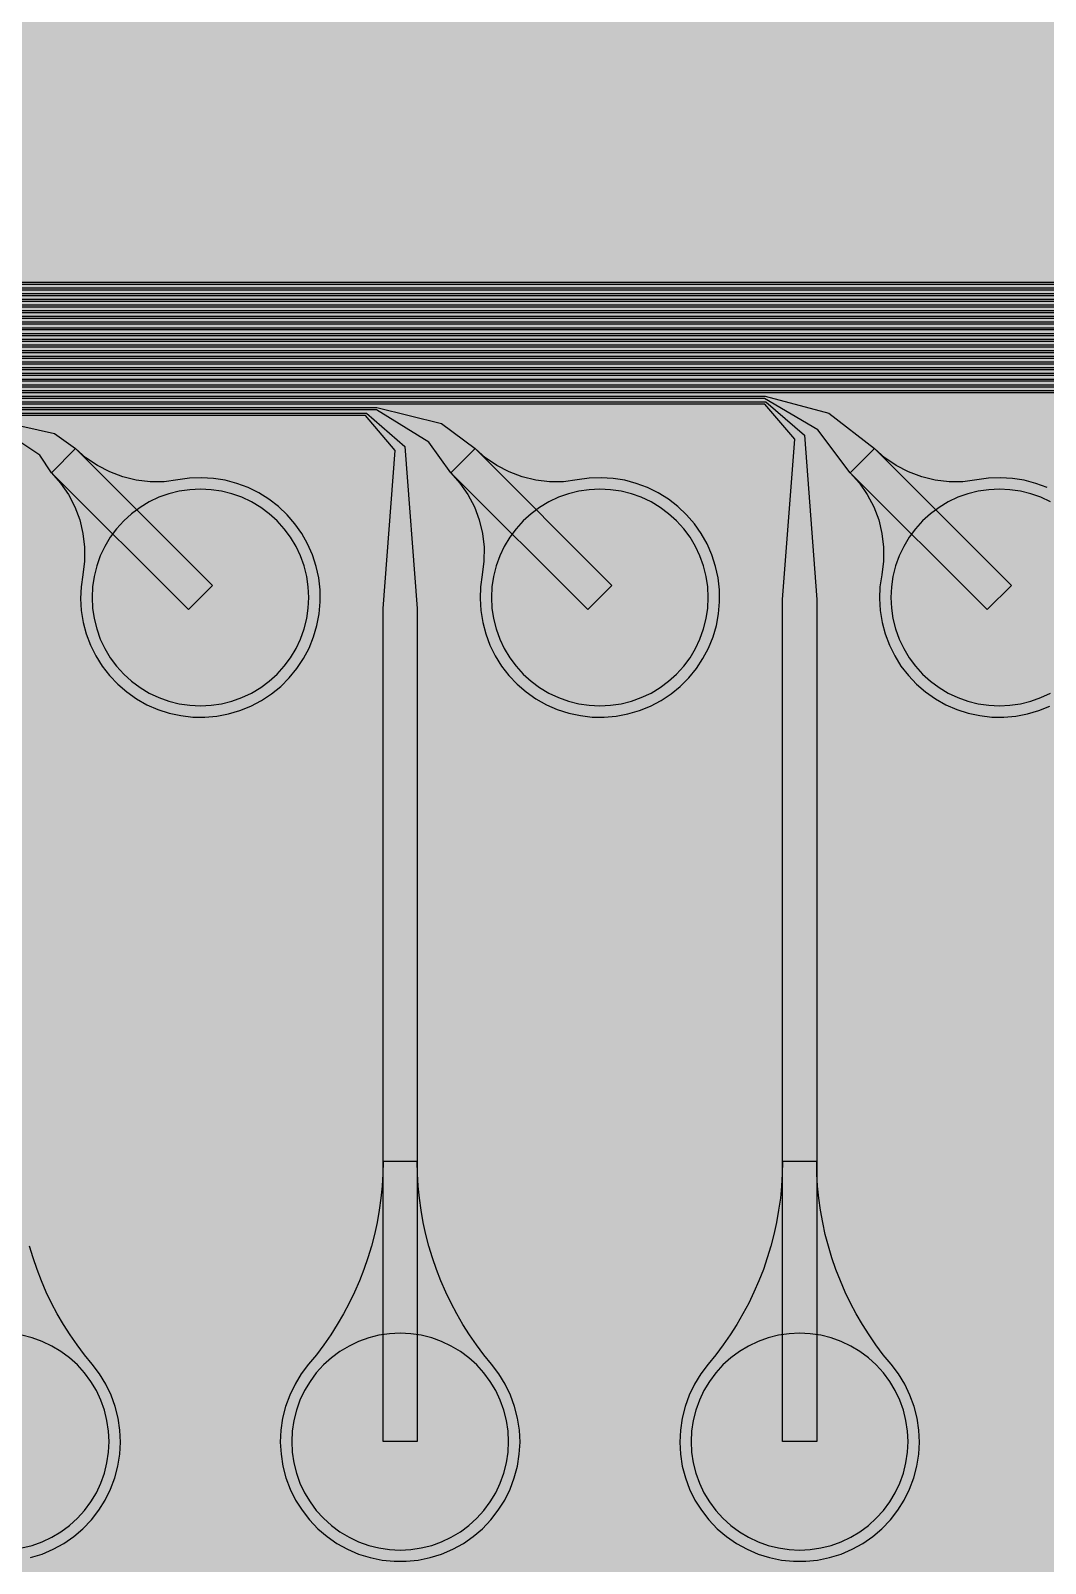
# Model space of a CAD drawing. Header units: metres. Extents: x -7240 to 10960, y -29667 to 1823.
# Drawn here: x -4176 to -3287, y -17889 to -16546 of the extents above; entities that cross this region are included whole.
import ezdxf

# ---------------------------------------------------------------- set-up
doc = ezdxf.new("R2010")
doc.units = ezdxf.units.M
for name, color, linetype in [('Metal1', 4, 'CONTINUOUS'), ('Polyimide', 7, 'CONTINUOUS'), ('Polyimide_Negative', 5, 'CONTINUOUS')]:
    doc.layers.add(name, color=color, linetype=linetype)

msp = doc.modelspace()

# ---------------------------------------------------------------- hatches: boundary and pattern name
at = {"layer": 'Polyimide'}
msp.add_hatch(color=7, dxfattribs=at).paths.add_polyline_path([(4088.5, -11806.9), (4098.7, -11851.2), (4115.6, -11893.5), (4138.6, -11932.7), (4167.4, -11968), (4201.1, -11998.5), (4239, -12023.6), (4280.3, -12042.7), (4349.2, -12073.7), (4413.2, -12113.8), (4471.3, -12162), (4522.3, -12217.7), (4565.4, -12279.7), (4599.7, -12346.9), (4624.7, -12418.2), (4639.9, -12492.2), (4645, -12567.5), (4639.9, -12642.8), (4624.7, -12716.8), (4599.7, -12788.1), (4565.4, -12855.3), (4522.3, -12917.3), (4471.3, -12973), (4413.2, -13021.2), (4349.2, -13061.3), (4280.3, -13092.3), (4239, -13111.4), (4201.1, -13136.5), (4167.4, -13167), (4138.6, -13202.3), (4115.6, -13241.5), (4098.7, -13283.8), (4088.5, -13328.1), (4085, -13373.5), (4085, -13567.5), (4099.4, -13861.6), (4142.6, -14152.8), (4214.2, -14438.4), (4313.4, -14715.5), (4439.2, -14981.7), (4590.6, -15234.2), (4766, -15470.7), (4963.7, -15688.8), (5181.8, -15886.5), (5418.3, -16061.9), (5670.8, -16213.3), (5936.9, -16339.1), (6214.1, -16438.3), (6499.7, -16509.9), (6790.9, -16553.1), (7085, -16567.5), (9960.4, -16567.5), (10038.8, -16571.4), (10116.4, -16582.9), (10192.6, -16601.9), (10266.5, -16628.4), (10337.5, -16662), (10404.8, -16702.3), (10467.9, -16749.1), (10526.1, -16801.8), (10578.8, -16860), (10625.6, -16923), (10665.9, -16990.4), (10699.5, -17061.4), (10725.9, -17135.3), (10745, -17211.4), (10756.5, -17289.1), (10760.4, -17367.5), (10760.4, -21957.3), (10721.6, -22012.9), (10686, -22070.6), (10653.6, -22130.1), (10624.5, -22191.4), (10598.9, -22254.2), (10576.8, -22318.2), (10558.3, -22383.5), (10543.4, -22449.6), (10532.2, -22516.5), (10524.7, -22583.8), (10521, -22651.5), (10521, -22719.3), (10524.7, -22787), (10532.2, -22854.4), (10543.4, -22921.2), (10558.3, -22987.4), (10576.8, -23052.6), (10598.9, -23116.7), (10624.5, -23179.5), (10653.6, -23240.7), (10686, -23300.3), (10721.6, -23357.9), (10760.4, -23413.5), (10760.4, -28667.5), (10756.5, -28745.9), (10745, -28823.6), (10725.9, -28899.7), (10699.5, -28973.6), (10665.9, -29044.6), (10625.6, -29112), (10578.8, -29175), (10526.1, -29233.2), (10467.9, -29285.9), (10404.8, -29332.7), (10337.5, -29373), (10266.5, -29406.6), (10192.6, -29433.1), (10116.4, -29452.1), (10038.8, -29463.6), (9960.4, -29467.5), (-6239.6, -29467.5), (-6318, -29463.6), (-6395.7, -29452.1), (-6471.9, -29433.1), (-6545.8, -29406.6), (-6616.7, -29373), (-6684.1, -29332.7), (-6747.1, -29285.9), (-6805.3, -29233.2), (-6858, -29175), (-6904.8, -29112), (-6945.2, -29044.6), (-6978.7, -28973.6), (-7005.2, -28899.7), (-7024.3, -28823.6), (-7035.8, -28745.9), (-7039.6, -28667.5), (-7039.6, -23426.3), (-6999.4, -23370.1), (-6962.3, -23311.6), (-6928.7, -23251.2), (-6898.5, -23189), (-6871.8, -23125.1), (-6848.8, -23059.9), (-6829.5, -22993.4), (-6814, -22926), (-6802.4, -22857.8), (-6794.6, -22789.1), (-6790.7, -22720), (-6790.7, -22650.8), (-6794.6, -22581.8), (-6802.4, -22513), (-6814, -22444.8), (-6829.5, -22377.4), (-6848.8, -22311), (-6871.8, -22245.7), (-6898.5, -22181.9), (-6928.7, -22119.7), (-6962.3, -22059.2), (-6999.4, -22000.8), (-7039.6, -21944.5), (-7039.6, -17367.5), (-7035.8, -17289.1), (-7024.3, -17211.4), (-7005.2, -17135.3), (-6978.7, -17061.4), (-6945.2, -16990.4), (-6904.8, -16923), (-6858, -16860), (-6805.3, -16801.8), (-6747.1, -16749.1), (-6684.1, -16702.3), (-6616.7, -16662), (-6545.8, -16628.4), (-6471.9, -16601.9), (-6395.7, -16582.9), (-6318, -16571.4), (-6239.6, -16567.5), (-3334, -16567.5), (-3039.9, -16553.1), (-2748.7, -16509.9), (-2463.1, -16438.3), (-2185.9, -16339.1), (-1919.8, -16213.3), (-1667.3, -16061.9), (-1430.8, -15886.5), (-1212.7, -15688.8), (-1015, -15470.7), (-839.6, -15234.2), (-688.2, -14981.7), (-562.4, -14715.5), (-463.2, -14438.4), (-391.6, -14152.8), (-348.4, -13861.6), (-334, -13567.5), (-334, -13373.5), (-337.5, -13328.1), (-347.7, -13283.8), (-364.6, -13241.5), (-387.6, -13202.3), (-416.4, -13167), (-450.1, -13136.5), (-488, -13111.4), (-529.3, -13092.3), (-529.3, -13092.3), (-598.2, -13061.3), (-662.2, -13021.2), (-720.3, -12973), (-771.3, -12917.3), (-814.4, -12855.3), (-848.7, -12788.1), (-873.7, -12716.8), (-888.9, -12642.8), (-894, -12567.5), (-888.9, -12492.2), (-873.7, -12418.2), (-848.7, -12346.9), (-814.4, -12279.7), (-771.3, -12217.7), (-720.3, -12162), (-662.2, -12113.8), (-598.2, -12073.7), (-529.3, -12042.7), (-488, -12023.6), (-450.1, -11998.5), (-416.4, -11968), (-387.6, -11932.7), (-364.6, -11893.5), (-347.7, -11851.2), (-337.5, -11806.9), (-334, -11761.5), (-334, -11074.3), (-337.5, -11028.9), (-347.7, -10984.6), (-364.6, -10942.4), (-387.6, -10903.1), (-416.4, -10867.8), (-450.1, -10837.3), (-488, -10812.2), (-529.3, -10793.2), (-529.3, -10793.2), (-598.2, -10762.1), (-662.2, -10722.1), (-720.3, -10673.8), (-771.3, -10618.1), (-814.4, -10556.1), (-848.7, -10488.9), (-873.7, -10417.6), (-888.9, -10343.7), (-894, -10268.3), (-888.9, -10193), (-873.7, -10119), (-848.7, -10047.8), (-814.4, -9980.5), (-771.3, -9918.5), (-720.3, -9862.9), (-662.2, -9814.6), (-598.2, -9774.6), (-529.3, -9743.5), (-488, -9724.5), (-450.1, -9699.4), (-416.4, -9668.8), (-387.6, -9633.5), (-364.6, -9594.3), (-347.7, -9552), (-337.5, -9507.7), (-334, -9462.4), (-334, -8775.1), (-337.5, -8729.8), (-347.7, -8685.5), (-364.6, -8643.2), (-387.6, -8604), (-416.4, -8568.7), (-450.1, -8538.1), (-488, -8513), (-529.3, -8494), (-529.3, -8494), (-598.2, -8462.9), (-662.2, -8422.9), (-720.3, -8374.6), (-771.3, -8319), (-814.4, -8257), (-848.7, -8189.7), (-873.7, -8118.5), (-888.9, -8044.5), (-894, -7969.2), (-888.9, -7893.8), (-873.7, -7819.9), (-848.7, -7748.6), (-814.4, -7681.4), (-771.3, -7619.4), (-720.3, -7563.7), (-662.2, -7515.4), (-598.2, -7475.4), (-529.3, -7444.3), (-529.3, -7444.3), (-488, -7425.3), (-450.1, -7400.2), (-416.4, -7369.7), (-387.6, -7334.4), (-364.6, -7295.1), (-347.7, -7252.9), (-337.5, -7208.6), (-334, -7163.2), (-334, -6476), (-337.5, -6430.6), (-347.7, -6386.3), (-364.6, -6344), (-387.6, -6304.8), (-416.4, -6269.5), (-450.1, -6239), (-488, -6213.9), (-529.3, -6194.8), (-529.3, -6194.8), (-598.2, -6163.8), (-662.2, -6123.7), (-720.3, -6075.5), (-771.3, -6019.8), (-814.4, -5957.8), (-848.7, -5890.6), (-873.7, -5819.3), (-888.9, -5745.3), (-894, -5670), (-888.9, -5594.7), (-873.7, -5520.7), (-848.7, -5449.4), (-814.4, -5382.2), (-771.3, -5320.2), (-720.3, -5264.5), (-662.2, -5216.3), (-598.2, -5176.2), (-529.3, -5145.2), (-529.3, -5145.2), (-488, -5126.1), (-450.1, -5101), (-416.4, -5070.5), (-387.6, -5035.2), (-364.6, -4996), (-347.7, -4953.7), (-337.5, -4909.4), (-334, -4864), (-334, 380), (-334, 1522.5), (-289, 1522.5), (-288.8, 1515.6), (-288.1, 1508.8), (-287, 1502), (-285.4, 1495.3), (-283.4, 1488.7), (-281, 1482.3), (-278.2, 1476.1), (-274.9, 1470), (-271.3, 1464.2), (-267.3, 1458.6), (-262.9, 1453.3), (-258.2, 1448.3), (-253.2, 1443.6), (-247.9, 1439.2), (-242.3, 1435.2), (-236.5, 1431.6), (-230.4, 1428.3), (-224.2, 1425.5), (-217.8, 1423.1), (-211.2, 1421.1), (-204.5, 1419.5), (-197.7, 1418.4), (-190.9, 1417.7), (-184, 1417.5), (-177.1, 1417.7), (-170.3, 1418.4), (-163.5, 1419.5), (-156.8, 1421.1), (-150.2, 1423.1), (-143.8, 1425.5), (-137.6, 1428.3), (-131.5, 1431.6), (-125.7, 1435.2), (-120.1, 1439.2), (-114.8, 1443.6), (-109.8, 1448.3), (-105.1, 1453.3), (-100.7, 1458.6), (-96.7, 1464.2), (-93.1, 1470), (-89.8, 1476.1), (-87, 1482.3), (-84.6, 1488.7), (-82.6, 1495.3), (-81, 1502), (-79.9, 1508.8), (-79.2, 1515.6), (-79, 1522.5), (1786, 1522.5), (3835, 1522.5), (3835.2, 1529), (3835.9, 1535.6), (3836.9, 1542), (3838.4, 1548.4), (3840.3, 1554.6), (3842.6, 1560.8), (3845.3, 1566.7), (3848.4, 1572.5), (3851.9, 1578.1), (3855.7, 1583.4), (3859.8, 1588.4), (3864.3, 1593.2), (3869.1, 1597.7), (3874.1, 1601.8), (3879.4, 1605.6), (3885, 1609.1), (3890.8, 1612.2), (3896.7, 1614.9), (3902.9, 1617.2), (3909.1, 1619.1), (3915.5, 1620.6), (3921.9, 1621.6), (3928.5, 1622.3), (3935, 1622.5), (3941.5, 1622.3), (3948.1, 1621.6), (3954.5, 1620.6), (3960.9, 1619.1), (3967.1, 1617.2), (3973.3, 1614.9), (3979.2, 1612.2), (3985, 1609.1), (3990.6, 1605.6), (3995.9, 1601.8), (4000.9, 1597.7), (4005.7, 1593.2), (4010.2, 1588.4), (4014.3, 1583.4), (4018.1, 1578.1), (4021.6, 1572.5), (4024.7, 1566.7), (4027.4, 1560.8), (4029.7, 1554.6), (4031.6, 1548.4), (4033.1, 1542), (4034.1, 1535.6), (4034.8, 1529), (4035, 1522.5), (4085, 1522.5), (4085, 380), (4085, 330), (4085, -4864), (4088.5, -4909.4), (4098.7, -4953.7), (4115.6, -4996), (4138.6, -5035.2), (4167.4, -5070.5), (4201.1, -5101), (4239, -5126.1), (4280.3, -5145.2), (4280.3, -5145.2), (4349.2, -5176.2), (4413.2, -5216.3), (4471.3, -5264.5), (4522.3, -5320.2), (4565.4, -5382.2), (4599.7, -5449.4), (4624.7, -5520.7), (4639.9, -5594.7), (4645, -5670), (4639.9, -5745.3), (4624.7, -5819.3), (4599.7, -5890.6), (4565.4, -5957.8), (4522.3, -6019.8), (4471.3, -6075.5), (4413.2, -6123.7), (4349.2, -6163.8), (4280.3, -6194.8), (4239, -6213.9), (4201.1, -6239), (4167.4, -6269.5), (4138.6, -6304.8), (4115.6, -6344), (4098.7, -6386.3), (4088.5, -6430.6), (4085, -6476), (4085, -11761.5), (4088.5, -11806.9)])
at = {"layer": 'Polyimide_Negative'}
h = msp.add_hatch(color=7, dxfattribs=at)
h.paths.add_polyline_path([(-743.4, -7322.8), (-697.7, -7301.8), (-692.7, -7298.6), (-534, -7227), (-534, -6412.1), (-692.7, -6340.5), (-779.7, -6286.2), (-858.5, -6220.6), (-927.8, -6145), (-986.3, -6060.8), (-1033, -5969.5), (-1066.9, -5872.8), (-1087.5, -5772.3), (-1094.5, -5670), (-1087.5, -5567.7), (-1066.9, -5467.2), (-1033, -5370.5), (-986.3, -5279.2), (-927.8, -5195), (-858.5, -5119.4), (-743.4, -5023.7), (-697.7, -5002.6), (-692.7, -4999.5), (-534, -4927.9), (-534, 1722.5), (146.5, 1722.5), (1786, 1722.5), (3699.2, 1722.5), (3768.3, 1772), (3784.9, 1782.4), (3802.3, 1791.7), (3820.2, 1799.8), (3838.5, 1806.7), (3857.3, 1812.4), (3876.5, 1816.8), (3895.8, 1820), (3915.4, 1822), (3935, 1822.6), (3954.6, 1822), (3974.2, 1820), (3993.5, 1816.8), (4012.7, 1812.4), (4031.5, 1806.7), (4049.8, 1799.8), (4067.7, 1791.7), (4085.1, 1782.4), (4101.7, 1772), (4285, 1640.7), (4285, -4927.9), (4443.7, -4999.5), (4530.7, -5053.8), (4609.5, -5119.4), (4678.8, -5195), (4737.3, -5279.2), (4784, -5370.5), (4817.9, -5467.2), (4838.5, -5567.7), (4845.5, -5670), (4838.5, -5772.3), (4817.9, -5872.8), (4784, -5969.5), (4737.3, -6060.8), (4678.8, -6145), (4609.5, -6220.6), (4530.7, -6286.2), (4443.7, -6340.5), (4285, -6412.1), (4285, -11825.4), (4443.7, -11897), (4530.7, -11951.3), (4609.5, -12016.9), (4678.8, -12092.5), (4737.3, -12176.7), (4784, -12268), (4817.9, -12364.7), (4838.5, -12465.2), (4845.5, -12567.5), (4838.5, -12669.8), (4817.9, -12770.2), (4784, -12867), (4737.3, -12958.3), (4678.8, -13042.5), (4609.5, -13118.1), (4530.7, -13183.7), (4443.7, -13238), (4285, -13309.6), (4285, -13562.6), (4298.7, -13841.9), (4339, -14113.7), (4405.8, -14380.2), (4498.4, -14638.9), (4615.8, -14887.3), (4757.1, -15123), (4920.8, -15343.6), (5105.3, -15547.2), (5308.9, -15731.7), (5529.5, -15895.4), (5765.2, -16036.7), (6013.6, -16154.1), (6272.3, -16246.7), (6538.8, -16313.5), (6810.6, -16353.8), (7089.9, -16367.5), (9965.3, -16367.5), (10058.4, -16372.1), (10155.5, -16386.5), (10250.7, -16410.3), (10343.2, -16443.4), (10431.9, -16485.4), (10516.1, -16535.8), (10594.9, -16594.3), (10667.7, -16660.2), (10733.6, -16733), (10792, -16811.8), (10842.5, -16896), (10884.5, -16984.7), (10917.5, -17077.1), (10941.4, -17172.4), (10955.8, -17269.5), (10960.4, -17362.6), (10960.4, -22020.1), (10888.8, -22122.8), (10859, -22171), (10831.9, -22220.8), (10807.6, -22272.1), (10786.2, -22324.6), (10767.7, -22378.2), (10752.2, -22432.8), (10739.7, -22488.1), (10730.4, -22544.1), (10724.1, -22600.4), (10721, -22657.1), (10721, -22713.8), (10724.1, -22770.4), (10730.4, -22826.8), (10739.7, -22882.7), (10752.2, -22938.1), (10767.7, -22992.6), (10786.2, -23046.2), (10807.6, -23098.8), (10831.9, -23150), (10859, -23199.8), (10888.8, -23248.1), (10960.4, -23350.7), (10960.4, -28672.4), (10955.8, -28765.5), (10941.4, -28862.6), (10917.5, -28957.9), (10884.5, -29050.3), (10842.5, -29139), (10792, -29223.2), (10733.6, -29302), (10667.7, -29374.8), (10594.9, -29440.7), (10516.1, -29499.2), (10431.9, -29549.6), (10343.2, -29591.6), (10250.7, -29624.7), (10155.5, -29648.5), (10058.4, -29662.9), (9965.3, -29667.5), (-6244.5, -29667.5), (-6337.7, -29662.9), (-6434.8, -29648.5), (-6530, -29624.7), (-6622.4, -29591.6), (-6711.1, -29549.6), (-6795.3, -29499.2), (-6874.2, -29440.7), (-6946.9, -29374.8), (-7012.8, -29302), (-7071.3, -29223.2), (-7121.8, -29139), (-7163.7, -29050.3), (-7196.8, -28957.9), (-7220.6, -28862.6), (-7235.1, -28765.5), (-7239.6, -28672.4), (-7239.6, -23362.1), (-7165.3, -23258.2), (-7134.3, -23209.4), (-7106.1, -23158.8), (-7080.8, -23106.7), (-7058.6, -23053.3), (-7039.3, -22998.7), (-7023.2, -22943.1), (-7010.2, -22886.7), (-7000.5, -22829.7), (-6993.9, -22772.2), (-6990.7, -22714.4), (-6990.7, -22656.5), (-6993.9, -22598.7), (-7000.5, -22541.2), (-7010.2, -22484.1), (-7023.2, -22427.7), (-7039.3, -22372.1), (-7058.6, -22317.6), (-7080.8, -22264.1), (-7106.1, -22212.1), (-7134.3, -22161.5), (-7165.3, -22112.6), (-7239.6, -22008.7), (-7239.6, -17362.6), (-7235.1, -17269.5), (-7220.6, -17172.4), (-7196.8, -17077.1), (-7163.7, -16984.7), (-7121.8, -16896), (-7071.3, -16811.8), (-7012.8, -16733), (-6946.9, -16660.2), (-6874.2, -16594.3), (-6795.3, -16535.8), (-6711.1, -16485.4), (-6622.4, -16443.4), (-6530, -16410.3), (-6434.8, -16386.5), (-6337.7, -16372.1), (-6244.5, -16367.5), (-3338.9, -16367.5), (-3059.6, -16353.8), (-2787.8, -16313.5), (-2521.3, -16246.7), (-2262.6, -16154.1), (-2014.2, -16036.7), (-1778.5, -15895.4), (-1557.9, -15731.7), (-1354.3, -15547.2), (-1169.8, -15343.6), (-1006.1, -15123), (-864.8, -14887.3), (-747.4, -14638.9), (-654.8, -14380.2), (-588, -14113.7), (-547.7, -13841.9), (-534, -13562.6), (-534, -13309.6), (-692.7, -13238), (-779.7, -13183.7), (-858.5, -13118.1), (-927.8, -13042.5), (-986.3, -12958.3), (-1033, -12867), (-1066.9, -12770.2), (-1087.5, -12669.8), (-1094.5, -12567.5), (-1087.5, -12465.2), (-1066.9, -12364.7), (-1033, -12268), (-986.3, -12176.7), (-927.8, -12092.5), (-858.5, -12016.9), (-779.7, -11951.3), (-692.7, -11897), (-534, -11825.4), (-534, -11010.5), (-692.7, -10938.9), (-779.7, -10884.5), (-858.5, -10818.9), (-927.8, -10743.4), (-986.3, -10659.2), (-1033, -10567.8), (-1066.9, -10471.1), (-1087.5, -10370.6), (-1094.5, -10268.3), (-1087.5, -10166), (-1066.9, -10065.6), (-1033, -9968.8), (-986.3, -9877.5), (-927.8, -9793.3), (-858.5, -9717.7), (-779.7, -9652.2), (-692.7, -9597.8), (-534, -9526.2), (-534, -8711.3), (-692.7, -8639.7), (-779.7, -8585.3), (-858.5, -8519.8), (-927.8, -8444.2), (-986.3, -8360), (-1033, -8268.7), (-1066.9, -8171.9), (-1087.5, -8071.5), (-1094.5, -7969.2), (-1087.5, -7866.9), (-1066.9, -7766.4), (-1033, -7669.7), (-986.3, -7578.3), (-927.8, -7494.1), (-858.5, -7418.6), (-743.4, -7322.8)])
h.paths.add_polyline_path([(4085, -11761.5), (4085, -6476), (4088.5, -6430.6), (4098.7, -6386.3), (4115.6, -6344), (4138.6, -6304.8), (4167.4, -6269.5), (4201.1, -6239), (4239, -6213.9), (4280.3, -6194.8), (4349.2, -6163.8), (4413.2, -6123.7), (4471.3, -6075.5), (4522.3, -6019.8), (4565.4, -5957.8), (4599.7, -5890.6), (4624.7, -5819.3), (4639.9, -5745.3), (4645, -5670), (4639.9, -5594.7), (4624.7, -5520.7), (4599.7, -5449.4), (4565.4, -5382.2), (4522.3, -5320.2), (4471.3, -5264.5), (4413.2, -5216.3), (4349.2, -5176.2), (4280.3, -5145.2), (4280.3, -5145.2), (4239, -5126.1), (4201.1, -5101), (4167.4, -5070.5), (4138.6, -5035.2), (4115.6, -4996), (4098.7, -4953.7), (4088.5, -4909.4), (4085, -4864), (4085, 330), (4085, 380), (4085, 1522.5), (4035, 1522.5), (4034.8, 1529), (4034.1, 1535.6), (4033.1, 1542), (4031.6, 1548.4), (4029.7, 1554.6), (4027.4, 1560.8), (4024.7, 1566.7), (4021.6, 1572.5), (4018.1, 1578.1), (4014.3, 1583.4), (4010.2, 1588.4), (4005.7, 1593.2), (4000.9, 1597.7), (3995.9, 1601.8), (3990.6, 1605.6), (3985, 1609.1), (3979.2, 1612.2), (3973.3, 1614.9), (3967.1, 1617.2), (3960.9, 1619.1), (3954.5, 1620.6), (3948.1, 1621.6), (3941.5, 1622.3), (3935, 1622.5), (3928.5, 1622.3), (3921.9, 1621.6), (3915.5, 1620.6), (3909.1, 1619.1), (3902.9, 1617.2), (3896.7, 1614.9), (3890.8, 1612.2), (3885, 1609.1), (3879.4, 1605.6), (3874.1, 1601.8), (3869.1, 1597.7), (3864.3, 1593.2), (3859.8, 1588.4), (3855.7, 1583.4), (3851.9, 1578.1), (3848.4, 1572.5), (3845.3, 1566.7), (3842.6, 1560.8), (3840.3, 1554.6), (3838.4, 1548.4), (3836.9, 1542), (3835.9, 1535.6), (3835.2, 1529), (3835, 1522.5), (1786, 1522.5), (-79, 1522.5), (-79.2, 1515.6), (-79.9, 1508.8), (-81, 1502), (-82.6, 1495.3), (-84.6, 1488.7), (-87, 1482.3), (-89.8, 1476.1), (-93.1, 1470), (-96.7, 1464.2), (-100.7, 1458.6), (-105.1, 1453.3), (-109.8, 1448.3), (-114.8, 1443.6), (-120.1, 1439.2), (-125.7, 1435.2), (-131.5, 1431.6), (-137.6, 1428.3), (-143.8, 1425.5), (-150.2, 1423.1), (-156.8, 1421.1), (-163.5, 1419.5), (-170.3, 1418.4), (-177.1, 1417.7), (-184, 1417.5), (-190.9, 1417.7), (-197.7, 1418.4), (-204.5, 1419.5), (-211.2, 1421.1), (-217.8, 1423.1), (-224.2, 1425.5), (-230.4, 1428.3), (-236.5, 1431.6), (-242.3, 1435.2), (-247.9, 1439.2), (-253.2, 1443.6), (-258.2, 1448.3), (-262.9, 1453.3), (-267.3, 1458.6), (-271.3, 1464.2), (-274.9, 1470), (-278.2, 1476.1), (-281, 1482.3), (-283.4, 1488.7), (-285.4, 1495.3), (-287, 1502), (-288.1, 1508.8), (-288.8, 1515.6), (-289, 1522.5), (-334, 1522.5), (-334, 380), (-334, -4864), (-337.5, -4909.4), (-347.7, -4953.7), (-364.6, -4996), (-387.6, -5035.2), (-416.4, -5070.5), (-450.1, -5101), (-488, -5126.1), (-529.3, -5145.2), (-529.3, -5145.2), (-598.2, -5176.2), (-662.2, -5216.3), (-720.3, -5264.5), (-771.3, -5320.2), (-814.4, -5382.2), (-848.7, -5449.4), (-873.7, -5520.7), (-888.9, -5594.7), (-894, -5670), (-888.9, -5745.3), (-873.7, -5819.3), (-848.7, -5890.6), (-814.4, -5957.8), (-771.3, -6019.8), (-720.3, -6075.5), (-662.2, -6123.7), (-598.2, -6163.8), (-529.3, -6194.8), (-529.3, -6194.8), (-488, -6213.9), (-450.1, -6239), (-416.4, -6269.5), (-387.6, -6304.8), (-364.6, -6344), (-347.7, -6386.3), (-337.5, -6430.6), (-334, -6476), (-334, -7163.2), (-337.5, -7208.6), (-347.7, -7252.9), (-364.6, -7295.1), (-387.6, -7334.4), (-416.4, -7369.7), (-450.1, -7400.2), (-488, -7425.3), (-529.3, -7444.3), (-529.3, -7444.3), (-598.2, -7475.4), (-662.2, -7515.4), (-720.3, -7563.7), (-771.3, -7619.4), (-814.4, -7681.4), (-848.7, -7748.6), (-873.7, -7819.9), (-888.9, -7893.8), (-894, -7969.2), (-888.9, -8044.5), (-873.7, -8118.5), (-848.7, -8189.7), (-814.4, -8257), (-771.3, -8319), (-720.3, -8374.6), (-662.2, -8422.9), (-598.2, -8462.9), (-529.3, -8494), (-529.3, -8494), (-488, -8513), (-450.1, -8538.1), (-416.4, -8568.7), (-387.6, -8604), (-364.6, -8643.2), (-347.7, -8685.5), (-337.5, -8729.8), (-334, -8775.1), (-334, -9462.4), (-337.5, -9507.7), (-347.7, -9552), (-364.6, -9594.3), (-387.6, -9633.5), (-416.4, -9668.8), (-450.1, -9699.4), (-488, -9724.5), (-529.3, -9743.5), (-598.2, -9774.6), (-662.2, -9814.6), (-720.3, -9862.9), (-771.3, -9918.5), (-814.4, -9980.5), (-848.7, -10047.8), (-873.7, -10119), (-888.9, -10193), (-894, -10268.3), (-888.9, -10343.7), (-873.7, -10417.6), (-848.7, -10488.9), (-814.4, -10556.1), (-771.3, -10618.1), (-720.3, -10673.8), (-662.2, -10722.1), (-598.2, -10762.1), (-529.3, -10793.2), (-529.3, -10793.2), (-488, -10812.2), (-450.1, -10837.3), (-416.4, -10867.8), (-387.6, -10903.1), (-364.6, -10942.4), (-347.7, -10984.6), (-337.5, -11028.9), (-334, -11074.3), (-334, -11761.5), (-337.5, -11806.9), (-347.7, -11851.2), (-364.6, -11893.5), (-387.6, -11932.7), (-416.4, -11968), (-450.1, -11998.5), (-488, -12023.6), (-529.3, -12042.7), (-598.2, -12073.7), (-662.2, -12113.8), (-720.3, -12162), (-771.3, -12217.7), (-814.4, -12279.7), (-848.7, -12346.9), (-873.7, -12418.2), (-888.9, -12492.2), (-894, -12567.5), (-888.9, -12642.8), (-873.7, -12716.8), (-848.7, -12788.1), (-814.4, -12855.3), (-771.3, -12917.3), (-720.3, -12973), (-662.2, -13021.2), (-598.2, -13061.3), (-529.3, -13092.3), (-529.3, -13092.3), (-488, -13111.4), (-450.1, -13136.5), (-416.4, -13167), (-387.6, -13202.3), (-364.6, -13241.5), (-347.7, -13283.8), (-337.5, -13328.1), (-334, -13373.5), (-334, -13567.5), (-348.4, -13861.6), (-391.6, -14152.8), (-463.2, -14438.4), (-562.4, -14715.5), (-688.2, -14981.7), (-839.6, -15234.2), (-1015, -15470.7), (-1212.7, -15688.8), (-1430.8, -15886.5), (-1667.3, -16061.9), (-1919.8, -16213.3), (-2185.9, -16339.1), (-2463.1, -16438.3), (-2748.7, -16509.9), (-3039.9, -16553.1), (-3334, -16567.5), (-6239.6, -16567.5), (-6318, -16571.4), (-6395.7, -16582.9), (-6471.9, -16601.9), (-6545.8, -16628.4), (-6616.7, -16662), (-6684.1, -16702.3), (-6747.1, -16749.1), (-6805.3, -16801.8), (-6858, -16860), (-6904.8, -16923), (-6945.2, -16990.4), (-6978.7, -17061.4), (-7005.2, -17135.3), (-7024.3, -17211.4), (-7035.8, -17289.1), (-7039.6, -17367.5), (-7039.6, -21944.5), (-6999.4, -22000.8), (-6962.3, -22059.2), (-6928.7, -22119.7), (-6898.5, -22181.9), (-6871.8, -22245.7), (-6848.8, -22311), (-6829.5, -22377.4), (-6814, -22444.8), (-6802.4, -22513), (-6794.6, -22581.8), (-6790.7, -22650.8), (-6790.7, -22720), (-6794.6, -22789.1), (-6802.4, -22857.8), (-6814, -22926), (-6829.5, -22993.4), (-6848.8, -23059.9), (-6871.8, -23125.1), (-6898.5, -23189), (-6928.7, -23251.2), (-6962.3, -23311.6), (-6999.4, -23370.1), (-7039.6, -23426.3), (-7039.6, -28667.5), (-7035.8, -28745.9), (-7024.3, -28823.6), (-7005.2, -28899.7), (-6978.7, -28973.6), (-6945.2, -29044.6), (-6904.8, -29112), (-6858, -29175), (-6805.3, -29233.2), (-6747.1, -29285.9), (-6684.1, -29332.7), (-6616.7, -29373), (-6545.8, -29406.6), (-6471.9, -29433.1), (-6395.7, -29452.1), (-6318, -29463.6), (-6239.6, -29467.5), (9960.4, -29467.5), (10038.8, -29463.6), (10116.4, -29452.1), (10192.6, -29433.1), (10266.5, -29406.6), (10337.5, -29373), (10404.8, -29332.7), (10467.9, -29285.9), (10526.1, -29233.2), (10578.8, -29175), (10625.6, -29112), (10665.9, -29044.6), (10699.5, -28973.6), (10725.9, -28899.7), (10745, -28823.6), (10756.5, -28745.9), (10760.4, -28667.5), (10760.4, -23413.5), (10721.6, -23357.9), (10686, -23300.3), (10653.6, -23240.7), (10624.5, -23179.5), (10598.9, -23116.7), (10576.8, -23052.6), (10558.3, -22987.4), (10543.4, -22921.2), (10532.2, -22854.4), (10524.7, -22787), (10521, -22719.3), (10521, -22651.5), (10524.7, -22583.8), (10532.2, -22516.5), (10543.4, -22449.6), (10558.3, -22383.5), (10576.8, -22318.2), (10598.9, -22254.2), (10624.5, -22191.4), (10653.6, -22130.1), (10686, -22070.6), (10721.6, -22012.9), (10760.4, -21957.3), (10760.4, -17367.5), (10756.5, -17289.1), (10745, -17211.4), (10725.9, -17135.3), (10699.5, -17061.4), (10665.9, -16990.4), (10625.6, -16923), (10578.8, -16860), (10526.1, -16801.8), (10467.9, -16749.1), (10404.8, -16702.3), (10337.5, -16662), (10266.5, -16628.4), (10192.6, -16601.9), (10116.4, -16582.9), (10038.8, -16571.4), (9960.4, -16567.5), (7085, -16567.5), (6790.9, -16553.1), (6499.7, -16509.9), (6214.1, -16438.3), (5936.9, -16339.1), (5670.8, -16213.3), (5418.3, -16061.9), (5181.8, -15886.5), (4963.7, -15688.8), (4766, -15470.7), (4590.6, -15234.2), (4439.2, -14981.7), (4313.4, -14715.5), (4214.2, -14438.4), (4142.6, -14152.8), (4099.4, -13861.6), (4085, -13567.5), (4085, -13373.5), (4088.5, -13328.1), (4098.7, -13283.8), (4115.6, -13241.5), (4138.6, -13202.3), (4167.4, -13167), (4201.1, -13136.5), (4239, -13111.4), (4280.3, -13092.3), (4349.2, -13061.3), (4413.2, -13021.2), (4471.3, -12973), (4522.3, -12917.3), (4565.4, -12855.3), (4599.7, -12788.1), (4624.7, -12716.8), (4639.9, -12642.8), (4645, -12567.5), (4639.9, -12492.2), (4624.7, -12418.2), (4599.7, -12346.9), (4565.4, -12279.7), (4522.3, -12217.7), (4471.3, -12162), (4413.2, -12113.8), (4349.2, -12073.7), (4280.3, -12042.7), (4239, -12023.6), (4201.1, -11998.5), (4167.4, -11968), (4138.6, -11932.7), (4115.6, -11893.5), (4098.7, -11851.2), (4088.5, -11806.9), (4085, -11761.5)], flags=0)

# ---------------------------------------------------------------- linework, layer by layer
at = {"layer": 'Metal1'}
for points in [[(-6068.1, -19377.9), (-6068.1, -16796.6), (-6037.5, -16766), (1.9, -16766), (49.5, -16789.8), (108.8, -16884.6), (186.2, -17035.7), (159.5, -17049.3), (82.1, -16898.3), (41.2, -16797.5), (1.4, -16768), (-6036.7, -16768), (-6066.1, -16797.4), (-6066.1, -19377.1)], [(-6063.1, -19372.9), (-6063.1, -16801.6), (-6032.5, -16771), (-31.7, -16771), (1.8, -16800.4), (12.9, -16964.2), (12.9, -17782.5), (-17.1, -17782.5), (-17.1, -16964.2), (-6, -16803.6), (-32.5, -16773), (-6031.7, -16773), (-6061.1, -16802.4), (-6061.1, -19372.1)], [(-6058.1, -19367.9), (-6058.1, -16806.6), (-6027.5, -16776), (-348.1, -16776), (-299.9, -16799.4), (-243.6, -16885.6), (-163.9, -17035.5), (-190.4, -17049.5), (-270.1, -16899.7), (-308.6, -16807.6), (-348.6, -16778), (-6026.7, -16778), (-6056.1, -16807.4), (-6056.1, -19367.1)], [(-6053.1, -19362.9), (-6053.1, -16811.6), (-6022.5, -16781), (-381.7, -16781), (-348.2, -16810.4), (-337.1, -16972.2), (-337.1, -17782.5), (-367.1, -17782.5), (-367.1, -16972.2), (-356.1, -16813.6), (-382.5, -16783), (-6021.7, -16783), (-6051.1, -16812.4), (-6051.1, -19362.1)], [(-6048.1, -19357.9), (-6048.1, -16816.6), (-6017.5, -16786), (-698.1, -16786), (-649.3, -16808.9), (-596.1, -16886.7), (-514, -17035.2), (-540.3, -17049.8), (-622.3, -16901.2), (-658.3, -16817.6), (-698.6, -16788), (-6016.7, -16788), (-6046.1, -16817.4), (-6046.1, -19357.1)], [(-6043.1, -19352.9), (-6043.1, -16821.6), (-6012.5, -16791), (-731.7, -16791), (-698.2, -16820.4), (-687.1, -16980.2), (-687.1, -17782.5), (-717.1, -17782.5), (-717.1, -16980.2), (-706.1, -16823.6), (-732.5, -16793), (-6011.7, -16793), (-6041.1, -16822.4), (-6041.1, -19352.1)], [(-6038.1, -19347.9), (-6038.1, -16826.6), (-6007.5, -16796), (-1048.1, -16796), (-998.7, -16818.3), (-948.7, -16887.9), (-864.1, -17035), (-890.1, -17050), (-974.7, -16902.9), (-1008, -16827.7), (-1048.6, -16798), (-6006.7, -16798), (-6036.1, -16827.4), (-6036.1, -19347.1)], [(-6033.1, -19342.9), (-6033.1, -16831.6), (-6002.5, -16801), (-1081.7, -16801), (-1048.1, -16830.3), (-1037.1, -16988.2), (-1037.1, -17782.5), (-1067.1, -17782.5), (-1067.1, -16988.2), (-1056.1, -16833.7), (-1082.5, -16803), (-6001.7, -16803), (-6031.1, -16832.4), (-6031.1, -19342.1)], [(-6028.1, -19337.9), (-6028.1, -16836.6), (-5997.5, -16806), (-1398.1, -16806), (-1348, -16827.7), (-1301.5, -16889.2), (-1214.3, -17034.8), (-1240, -17050.2), (-1327.3, -16904.7), (-1357.8, -16837.7), (-1398.6, -16808), (-5996.7, -16808), (-6026.1, -16837.4), (-6026.1, -19337.1)], [(-6023.1, -19332.9), (-6023.1, -16841.6), (-5992.5, -16811), (-1431.7, -16811), (-1398.1, -16840.3), (-1387.1, -16996.2), (-1387.1, -17782.5), (-1417.1, -17782.5), (-1417.1, -16996.2), (-1406.1, -16843.7), (-1432.5, -16813), (-5991.7, -16813), (-6021.1, -16842.4), (-6021.1, -19332.1)], [(-6018.1, -19327.9), (-6018.1, -16846.6), (-5987.5, -16816), (-1748.1, -16816), (-1697.3, -16837), (-1654.5, -16890.7), (-1564.4, -17034.5), (-1589.8, -17050.5), (-1679.9, -16906.6), (-1707.5, -16847.8), (-1748.6, -16818), (-5986.7, -16818), (-6016.1, -16847.4), (-6016.1, -19327.1)], [(-6013.1, -19322.9), (-6013.1, -16851.6), (-5982.5, -16821), (-1781.7, -16821), (-1748.1, -16850.3), (-1737.1, -17004.2), (-1737.1, -17782.5), (-1767.1, -17782.5), (-1767.1, -17004.2), (-1756.2, -16853.7), (-1782.5, -16823), (-5981.7, -16823), (-6011.1, -16852.4), (-6011.1, -19322.1)], [(-6008.1, -19317.9), (-6008.1, -16856.6), (-5977.5, -16826), (-2098.1, -16826), (-2046.5, -16846.3), (-2007.6, -16892.3), (-1914.6, -17034.3), (-1939.7, -17050.7), (-2032.7, -16908.8), (-2057.3, -16857.9), (-2098.6, -16828), (-5976.7, -16828), (-6006.1, -16857.4), (-6006.1, -19317.1)], [(-6003.1, -19312.9), (-6003.1, -16861.6), (-5972.5, -16831), (-2131.7, -16831), (-2098, -16860.3), (-2087.1, -17012.2), (-2087.1, -17782.5), (-2117.1, -17782.5), (-2117.1, -17012.2), (-2106.2, -16863.7), (-2132.5, -16833), (-5971.7, -16833), (-6001.1, -16862.4), (-6001.1, -19312.1)], [(-5998.1, -19307.9), (-5998.1, -16866.6), (-5967.5, -16836), (-2448.1, -16836), (-2395.7, -16855.4), (-2360.9, -16894.1), (-2264.8, -17034), (-2289.5, -17051), (-2385.6, -16911.1), (-2407, -16868.1), (-2448.6, -16838), (-5966.7, -16838), (-5996.1, -16867.4), (-5996.1, -19307.1)], [(-5993.1, -19302.9), (-5993.1, -16871.6), (-5962.5, -16841), (-2481.7, -16841), (-2448, -16870.3), (-2437.1, -17020.2), (-2437.1, -17782.5), (-2467.1, -17782.5), (-2467.1, -17020.2), (-2456.2, -16873.7), (-2482.5, -16843), (-5961.7, -16843), (-5991.1, -16872.4), (-5991.1, -19302.1)], [(-5988.1, -19297.9), (-5988.1, -16876.6), (-5957.5, -16846), (-2798.1, -16846), (-2744.8, -16864.4), (-2714.3, -16896.1), (-2615, -17033.7), (-2639.3, -17051.3), (-2738.7, -16913.7), (-2756.7, -16878.3), (-2798.6, -16848), (-5956.7, -16848), (-5986.1, -16877.4), (-5986.1, -19297.1)], [(-5983.1, -19292.9), (-5983.1, -16881.6), (-5952.5, -16851), (-2831.7, -16851), (-2798, -16880.3), (-2787.1, -17028.2), (-2787.1, -17782.5), (-2817.1, -17782.5), (-2817.1, -17028.2), (-2806.3, -16883.7), (-2832.5, -16853), (-5951.7, -16853), (-5981.1, -16882.4), (-5981.1, -19292.1)], [(-5978.1, -19287.9), (-5978.1, -16886.6), (-5947.5, -16856), (-3148.1, -16856), (-3093.9, -16873.2), (-3068, -16898.4), (-2965.2, -17033.4), (-2989.1, -17051.6), (-3091.9, -16916.6), (-3106.5, -16888.5), (-3148.6, -16858), (-5946.7, -16858), (-5976.1, -16887.4), (-5976.1, -19287.1)], [(-5973.1, -19282.9), (-5973.1, -16891.6), (-5942.5, -16861), (-3181.7, -16861), (-3147.9, -16890.3), (-3137.1, -17036.2), (-3137.1, -17782.5), (-3167.1, -17782.5), (-3167.1, -17036.2), (-3156.3, -16893.7), (-3182.5, -16863), (-5941.7, -16863), (-5971.1, -16892.4), (-5971.1, -19282.1)], [(-5968.1, -19277.9), (-5968.1, -16896.6), (-5937.5, -16866), (-3532.4, -16866), (-3476.6, -16881), (-3436.5, -16911.9), (-3316.5, -17031.9), (-3337.7, -17053.1), (-3457.7, -16933.1), (-3486.2, -16895.4), (-3532.8, -16868), (-5936.7, -16868), (-5966.1, -16897.4), (-5966.1, -19277.1)], [(-5963.1, -19272.9), (-5963.1, -16901.6), (-5932.5, -16871), (-3531.7, -16871), (-3497.9, -16900.3), (-3487.1, -17044.2), (-3487.1, -17782.5), (-3517.1, -17782.5), (-3517.1, -17044.2), (-3506.3, -16903.7), (-3532.5, -16873), (-5931.7, -16873), (-5961.1, -16902.4), (-5961.1, -19272.1)], [(-5958.1, -19267.9), (-5958.1, -16906.6), (-5927.5, -16876), (-3872.4, -16876), (-3815.9, -16890), (-3786.5, -16911.9), (-3666.5, -17031.9), (-3687.7, -17053.1), (-3807.7, -16933.1), (-3826.9, -16906.4), (-3872.8, -16878), (-5926.7, -16878), (-5956.1, -16907.4), (-5956.1, -19267.1)], [(-5953.1, -19262.9), (-5953.1, -16911.6), (-5922.5, -16881), (-3881.7, -16881), (-3847.9, -16910.2), (-3837.1, -17052.2), (-3837.1, -17782.5), (-3867.1, -17782.5), (-3867.1, -17052.2), (-3856.4, -16913.8), (-3882.5, -16883), (-5921.7, -16883), (-5951.1, -16912.4), (-5951.1, -19262.1)], [(-5948.1, -19257.9), (-5948.1, -16916.6), (-5917.5, -16886), (-4212.4, -16886), (-4155, -16898.7), (-4136.5, -16911.9), (-4016.5, -17031.9), (-4037.7, -17053.1), (-4157.7, -16933.1), (-4167.8, -16917.8), (-4212.8, -16888), (-5916.7, -16888), (-5946.1, -16917.4), (-5946.1, -19257.1)], [(-3285.3, -16946.2), (-3295.2, -16942.5), (-3305.3, -16939.8), (-3315.6, -16938.1), (-3326.1, -16937.5), (-3336.6, -16937.9), (-3346.9, -16939.4), (-3359, -16941), (-3371.2, -16941), (-3383.3, -16939.6), (-3395.1, -16936.8), (-3406.6, -16932.5), (-3417.4, -16926.9), (-3427.4, -16920), (-3436.5, -16911.9), (-3457.7, -16933.1), (-3457.7, -16933.1), (-3449.7, -16942.2), (-3442.8, -16952.3), (-3437.1, -16963.1), (-3432.8, -16974.5), (-3430, -16986.3), (-3428.6, -16998.4), (-3428.7, -17010.6), (-3430.2, -17022.7), (-3431.7, -17033.1), (-3432.1, -17043.5), (-3431.5, -17054), (-3429.8, -17064.3), (-3427.1, -17074.5), (-3423.5, -17084.3), (-3418.8, -17093.7), (-3413.3, -17102.6), (-3406.8, -17110.8), (-3399.6, -17118.4), (-3391.7, -17125.3), (-3383.1, -17131.3), (-3374, -17136.5), (-3364.4, -17140.7), (-3354.4, -17143.9), (-3344.2, -17146.1), (-3333.8, -17147.3), (-3323.3, -17147.4), (-3312.8, -17146.5), (-3302.5, -17144.6), (-3292.5, -17141.6), (-3282.8, -17137.7)], [(-4175.9, -17884.2), (-4165.8, -17881), (-4156, -17876.8), (-4146.7, -17871.7), (-4138, -17865.7), (-4130, -17858.8), (-4122.6, -17851.1), (-4116.1, -17842.7), (-4110.5, -17833.7), (-4105.8, -17824.2), (-4102.1, -17814.3), (-4099.4, -17804.1), (-4097.7, -17793.6), (-4097.1, -17783), (-4097.6, -17772.4), (-4099.2, -17761.9), (-4101.8, -17751.6), (-4105.4, -17741.7), (-4110, -17732.1), (-4115.6, -17723.1), (-4122, -17714.6), (-4128.8, -17706.3), (-4135.2, -17697.7), (-4141.3, -17688.9), (-4147.1, -17679.9), (-4152.5, -17670.6), (-4157.5, -17661.1), (-4162.2, -17651.4), (-4166.4, -17641.6), (-4170.3, -17631.6), (-4173.8, -17621.4), (-4176.9, -17611.1)]]:
    msp.add_lwpolyline(points, dxfattribs=at)
for points in [[(-4157.7, -16933.1), (-4149.7, -16942.2), (-4142.8, -16952.3), (-4137.1, -16963.1), (-4132.8, -16974.5), (-4130, -16986.3), (-4128.6, -16998.4), (-4128.7, -17010.6), (-4130.2, -17022.7), (-4131.7, -17033.1), (-4132.1, -17043.5), (-4131.5, -17054), (-4129.8, -17064.3), (-4127.1, -17074.5), (-4123.5, -17084.3), (-4118.8, -17093.7), (-4113.3, -17102.6), (-4106.8, -17110.8), (-4099.6, -17118.4), (-4091.7, -17125.3), (-4083.1, -17131.3), (-4074, -17136.5), (-4064.4, -17140.7), (-4054.4, -17143.9), (-4044.2, -17146.1), (-4033.8, -17147.3), (-4023.3, -17147.4), (-4012.8, -17146.5), (-4002.5, -17144.6), (-3992.5, -17141.6), (-3982.8, -17137.7), (-3973.5, -17132.8), (-3964.8, -17127), (-3956.7, -17120.4), (-3949.3, -17112.9), (-3942.6, -17104.8), (-3936.8, -17096.1), (-3931.9, -17086.8), (-3928, -17077.1), (-3925, -17067.1), (-3923.1, -17056.8), (-3922.2, -17046.3), (-3922.3, -17035.9), (-3923.5, -17025.4), (-3925.7, -17015.2), (-3929, -17005.2), (-3933.2, -16995.6), (-3938.3, -16986.5), (-3944.3, -16977.9), (-3951.2, -16970), (-3958.8, -16962.8), (-3967.1, -16956.4), (-3976, -16950.8), (-3985.3, -16946.2), (-3995.2, -16942.5), (-4005.3, -16939.8), (-4015.6, -16938.1), (-4026.1, -16937.5), (-4036.6, -16937.9), (-4046.9, -16939.4), (-4059, -16941), (-4071.2, -16941), (-4083.3, -16939.6), (-4095.1, -16936.8), (-4106.6, -16932.5), (-4117.4, -16926.9), (-4127.4, -16920), (-4136.5, -16911.9), (-4157.7, -16933.1)], [(-3807.7, -16933.1), (-3799.7, -16942.2), (-3792.8, -16952.3), (-3787.1, -16963.1), (-3782.8, -16974.5), (-3780, -16986.3), (-3778.6, -16998.4), (-3778.7, -17010.6), (-3780.2, -17022.7), (-3781.7, -17033.1), (-3782.1, -17043.5), (-3781.5, -17054), (-3779.8, -17064.3), (-3777.1, -17074.5), (-3773.5, -17084.3), (-3768.8, -17093.7), (-3763.3, -17102.6), (-3756.8, -17110.8), (-3749.6, -17118.4), (-3741.7, -17125.3), (-3733.1, -17131.3), (-3724, -17136.5), (-3714.4, -17140.7), (-3704.4, -17143.9), (-3694.2, -17146.1), (-3683.8, -17147.3), (-3673.3, -17147.4), (-3662.8, -17146.5), (-3652.5, -17144.6), (-3642.5, -17141.6), (-3632.8, -17137.7), (-3623.5, -17132.8), (-3614.8, -17127), (-3606.7, -17120.4), (-3599.3, -17112.9), (-3592.6, -17104.8), (-3586.8, -17096.1), (-3581.9, -17086.8), (-3578, -17077.1), (-3575, -17067.1), (-3573.1, -17056.8), (-3572.2, -17046.3), (-3572.3, -17035.9), (-3573.5, -17025.4), (-3575.7, -17015.2), (-3579, -17005.2), (-3583.2, -16995.6), (-3588.3, -16986.5), (-3594.3, -16977.9), (-3601.2, -16970), (-3608.8, -16962.8), (-3617.1, -16956.4), (-3626, -16950.8), (-3635.3, -16946.2), (-3645.2, -16942.5), (-3655.3, -16939.8), (-3665.6, -16938.1), (-3676.1, -16937.5), (-3686.6, -16937.9), (-3696.9, -16939.4), (-3709, -16941), (-3721.2, -16941), (-3733.3, -16939.6), (-3745.1, -16936.8), (-3756.6, -16932.5), (-3767.4, -16926.9), (-3777.4, -16920), (-3786.5, -16911.9), (-3807.7, -16933.1)], [(-3867.1, -17536.9), (-3867.3, -17547.7), (-3868, -17558.4), (-3869, -17569.1), (-3870.5, -17579.7), (-3872.3, -17590.3), (-3874.6, -17600.8), (-3877.3, -17611.1), (-3880.4, -17621.4), (-3883.9, -17631.6), (-3887.8, -17641.6), (-3892.1, -17651.4), (-3896.7, -17661.1), (-3901.8, -17670.6), (-3907.2, -17679.9), (-3912.9, -17688.9), (-3919, -17697.7), (-3925.5, -17706.3), (-3932.3, -17714.6), (-3938.7, -17723.1), (-3944.2, -17732.1), (-3948.9, -17741.7), (-3952.5, -17751.6), (-3955.1, -17761.9), (-3956.6, -17772.4), (-3957.1, -17783), (-3956.5, -17793.6), (-3954.9, -17804.1), (-3952.2, -17814.3), (-3948.5, -17824.2), (-3943.8, -17833.7), (-3938.1, -17842.7), (-3931.6, -17851.1), (-3924.3, -17858.8), (-3916.2, -17865.7), (-3907.5, -17871.7), (-3898.2, -17876.8), (-3888.5, -17881), (-3878.4, -17884.2), (-3868, -17886.3), (-3857.4, -17887.4), (-3846.8, -17887.4), (-3836.3, -17886.3), (-3825.9, -17884.2), (-3815.8, -17881), (-3806, -17876.8), (-3796.7, -17871.7), (-3788, -17865.7), (-3780, -17858.8), (-3772.6, -17851.1), (-3766.1, -17842.7), (-3760.5, -17833.7), (-3755.8, -17824.2), (-3752.1, -17814.3), (-3749.4, -17804.1), (-3747.7, -17793.6), (-3747.1, -17783), (-3747.6, -17772.4), (-3749.2, -17761.9), (-3751.8, -17751.6), (-3755.4, -17741.7), (-3760, -17732.1), (-3765.6, -17723.1), (-3772, -17714.6), (-3778.8, -17706.3), (-3785.2, -17697.7), (-3791.3, -17688.9), (-3797.1, -17679.9), (-3802.5, -17670.6), (-3807.5, -17661.1), (-3812.2, -17651.4), (-3816.4, -17641.6), (-3820.3, -17631.6), (-3823.8, -17621.4), (-3826.9, -17611.1), (-3829.6, -17600.8), (-3831.9, -17590.3), (-3833.8, -17579.7), (-3835.2, -17569.1), (-3836.3, -17558.4), (-3836.9, -17547.7), (-3837.1, -17536.9), (-3867.1, -17536.9)], [(-3517.1, -17536.9), (-3517.3, -17547.7), (-3518, -17558.4), (-3519, -17569.1), (-3520.5, -17579.7), (-3522.3, -17590.3), (-3524.6, -17600.8), (-3527.3, -17611.1), (-3530.4, -17621.4), (-3533.9, -17631.6), (-3537.8, -17641.6), (-3542.1, -17651.4), (-3546.7, -17661.1), (-3551.8, -17670.6), (-3557.2, -17679.9), (-3562.9, -17688.9), (-3569, -17697.7), (-3575.5, -17706.3), (-3582.3, -17714.6), (-3588.7, -17723.1), (-3594.2, -17732.1), (-3598.9, -17741.7), (-3602.5, -17751.6), (-3605.1, -17761.9), (-3606.6, -17772.4), (-3607.1, -17783), (-3606.5, -17793.6), (-3604.9, -17804.1), (-3602.2, -17814.3), (-3598.5, -17824.2), (-3593.8, -17833.7), (-3588.1, -17842.7), (-3581.6, -17851.1), (-3574.3, -17858.8), (-3566.2, -17865.7), (-3557.5, -17871.7), (-3548.2, -17876.8), (-3538.5, -17881), (-3528.4, -17884.2), (-3518, -17886.3), (-3507.4, -17887.4), (-3496.8, -17887.4), (-3486.3, -17886.3), (-3475.9, -17884.2), (-3465.8, -17881), (-3456, -17876.8), (-3446.7, -17871.7), (-3438, -17865.7), (-3430, -17858.8), (-3422.6, -17851.1), (-3416.1, -17842.7), (-3410.5, -17833.7), (-3405.8, -17824.2), (-3402.1, -17814.3), (-3399.4, -17804.1), (-3397.7, -17793.6), (-3397.1, -17783), (-3397.6, -17772.4), (-3399.2, -17761.9), (-3401.8, -17751.6), (-3405.4, -17741.7), (-3410, -17732.1), (-3415.6, -17723.1), (-3422, -17714.6), (-3428.8, -17706.3), (-3435.2, -17697.7), (-3441.3, -17688.9), (-3447.1, -17679.9), (-3452.5, -17670.6), (-3457.5, -17661.1), (-3462.2, -17651.4), (-3466.4, -17641.6), (-3470.3, -17631.6), (-3473.8, -17621.4), (-3476.9, -17611.1), (-3479.6, -17600.8), (-3481.9, -17590.3), (-3483.8, -17579.7), (-3485.2, -17569.1), (-3486.3, -17558.4), (-3486.9, -17547.7), (-3487.1, -17536.9), (-3517.1, -17536.9)]]:
    msp.add_lwpolyline(points, close=True, dxfattribs=at)
at = {"layer": 'Polyimide_Negative'}
for points in [[(-3932.1, -17042.5), (-3932.6, -17033.2), (-3934, -17024), (-3936.2, -17014.9), (-3939.4, -17006.1), (-3943.3, -16997.7), (-3948.1, -16989.7), (-3953.7, -16982.2), (-3959.9, -16975.3), (-3966.9, -16969.1), (-3974.3, -16963.5), (-3982.3, -16958.7), (-3990.8, -16954.7), (-3999.5, -16951.6), (-4008.6, -16949.3), (-4017.8, -16948), (-4027.1, -16947.5), (-4036.4, -16948), (-4045.7, -16949.3), (-4054.7, -16951.6), (-4063.5, -16954.7), (-4071.9, -16958.7), (-4079.9, -16963.5), (-4087.4, -16969.1), (-4094.3, -16975.3), (-4100.6, -16982.2), (-4106.1, -16989.7), (-4110.9, -16997.7), (-4114.9, -17006.1), (-4118, -17014.9), (-4120.3, -17024), (-4121.7, -17033.2), (-4122.1, -17042.5), (-4121.7, -17051.8), (-4120.3, -17061), (-4118, -17070.1), (-4114.9, -17078.9), (-4110.9, -17087.3), (-4106.1, -17095.3), (-4100.6, -17102.8), (-4094.3, -17109.7), (-4087.4, -17115.9), (-4079.9, -17121.5), (-4071.9, -17126.3), (-4063.5, -17130.3), (-4054.7, -17133.4), (-4045.7, -17135.7), (-4036.4, -17137), (-4027.1, -17137.5), (-4017.8, -17137), (-4008.6, -17135.7), (-3999.5, -17133.4), (-3990.8, -17130.3), (-3982.3, -17126.3), (-3974.3, -17121.5), (-3966.9, -17115.9), (-3959.9, -17109.7), (-3953.7, -17102.8), (-3948.1, -17095.3), (-3943.3, -17087.3), (-3939.4, -17078.9), (-3936.2, -17070.1), (-3934, -17061), (-3932.6, -17051.8), (-3932.1, -17042.5)], [(-3582.1, -17042.5), (-3582.6, -17033.2), (-3584, -17024), (-3586.2, -17014.9), (-3589.4, -17006.1), (-3593.3, -16997.7), (-3598.1, -16989.7), (-3603.7, -16982.2), (-3609.9, -16975.3), (-3616.9, -16969.1), (-3624.3, -16963.5), (-3632.3, -16958.7), (-3640.8, -16954.7), (-3649.5, -16951.6), (-3658.6, -16949.3), (-3667.8, -16948), (-3677.1, -16947.5), (-3686.4, -16948), (-3695.7, -16949.3), (-3704.7, -16951.6), (-3713.5, -16954.7), (-3721.9, -16958.7), (-3729.9, -16963.5), (-3737.4, -16969.1), (-3744.3, -16975.3), (-3750.6, -16982.2), (-3756.1, -16989.7), (-3760.9, -16997.7), (-3764.9, -17006.1), (-3768, -17014.9), (-3770.3, -17024), (-3771.7, -17033.2), (-3772.1, -17042.5), (-3771.7, -17051.8), (-3770.3, -17061), (-3768, -17070.1), (-3764.9, -17078.9), (-3760.9, -17087.3), (-3756.1, -17095.3), (-3750.6, -17102.8), (-3744.3, -17109.7), (-3737.4, -17115.9), (-3729.9, -17121.5), (-3721.9, -17126.3), (-3713.5, -17130.3), (-3704.7, -17133.4), (-3695.7, -17135.7), (-3686.4, -17137), (-3677.1, -17137.5), (-3667.8, -17137), (-3658.6, -17135.7), (-3649.5, -17133.4), (-3640.8, -17130.3), (-3632.3, -17126.3), (-3624.3, -17121.5), (-3616.9, -17115.9), (-3609.9, -17109.7), (-3603.7, -17102.8), (-3598.1, -17095.3), (-3593.3, -17087.3), (-3589.4, -17078.9), (-3586.2, -17070.1), (-3584, -17061), (-3582.6, -17051.8), (-3582.1, -17042.5)], [(-3757.1, -17782.5), (-3757.6, -17773.2), (-3759, -17764), (-3761.2, -17754.9), (-3764.4, -17746.1), (-3768.3, -17737.7), (-3773.1, -17729.7), (-3778.7, -17722.2), (-3784.9, -17715.3), (-3791.9, -17709.1), (-3799.3, -17703.5), (-3807.3, -17698.7), (-3815.8, -17694.7), (-3824.5, -17691.6), (-3833.6, -17689.3), (-3842.8, -17688), (-3852.1, -17687.5), (-3861.4, -17688), (-3870.7, -17689.3), (-3879.7, -17691.6), (-3888.5, -17694.7), (-3896.9, -17698.7), (-3904.9, -17703.5), (-3912.4, -17709.1), (-3919.3, -17715.3), (-3925.6, -17722.2), (-3931.1, -17729.7), (-3935.9, -17737.7), (-3939.9, -17746.1), (-3943, -17754.9), (-3945.3, -17764), (-3946.7, -17773.2), (-3947.1, -17782.5), (-3946.7, -17791.8), (-3945.3, -17801), (-3943, -17810.1), (-3939.9, -17818.9), (-3935.9, -17827.3), (-3931.1, -17835.3), (-3925.6, -17842.8), (-3919.3, -17849.7), (-3912.4, -17855.9), (-3904.9, -17861.5), (-3896.9, -17866.3), (-3888.5, -17870.3), (-3879.7, -17873.4), (-3870.7, -17875.7), (-3861.4, -17877), (-3852.1, -17877.5), (-3842.8, -17877), (-3833.6, -17875.7), (-3824.5, -17873.4), (-3815.8, -17870.3), (-3807.3, -17866.3), (-3799.3, -17861.5), (-3791.9, -17855.9), (-3784.9, -17849.7), (-3778.7, -17842.8), (-3773.1, -17835.3), (-3768.3, -17827.3), (-3764.4, -17818.9), (-3761.2, -17810.1), (-3759, -17801), (-3757.6, -17791.8), (-3757.1, -17782.5)], [(-3407.1, -17782.5), (-3407.6, -17773.2), (-3409, -17764), (-3411.2, -17754.9), (-3414.4, -17746.1), (-3418.3, -17737.7), (-3423.1, -17729.7), (-3428.7, -17722.2), (-3434.9, -17715.3), (-3441.9, -17709.1), (-3449.3, -17703.5), (-3457.3, -17698.7), (-3465.8, -17694.7), (-3474.5, -17691.6), (-3483.6, -17689.3), (-3492.8, -17688), (-3502.1, -17687.5), (-3511.4, -17688), (-3520.7, -17689.3), (-3529.7, -17691.6), (-3538.5, -17694.7), (-3546.9, -17698.7), (-3554.9, -17703.5), (-3562.4, -17709.1), (-3569.3, -17715.3), (-3575.6, -17722.2), (-3581.1, -17729.7), (-3585.9, -17737.7), (-3589.9, -17746.1), (-3593, -17754.9), (-3595.3, -17764), (-3596.7, -17773.2), (-3597.1, -17782.5), (-3596.7, -17791.8), (-3595.3, -17801), (-3593, -17810.1), (-3589.9, -17818.9), (-3585.9, -17827.3), (-3581.1, -17835.3), (-3575.6, -17842.8), (-3569.3, -17849.7), (-3562.4, -17855.9), (-3554.9, -17861.5), (-3546.9, -17866.3), (-3538.5, -17870.3), (-3529.7, -17873.4), (-3520.7, -17875.7), (-3511.4, -17877), (-3502.1, -17877.5), (-3492.8, -17877), (-3483.6, -17875.7), (-3474.5, -17873.4), (-3465.8, -17870.3), (-3457.3, -17866.3), (-3449.3, -17861.5), (-3441.9, -17855.9), (-3434.9, -17849.7), (-3428.7, -17842.8), (-3423.1, -17835.3), (-3418.3, -17827.3), (-3414.4, -17818.9), (-3411.2, -17810.1), (-3409, -17801), (-3407.6, -17791.8), (-3407.1, -17782.5)]]:
    msp.add_lwpolyline(points, close=True, dxfattribs=at)
for points in [[(-3282.3, -16958.7), (-3290.8, -16954.7), (-3299.5, -16951.6), (-3308.6, -16949.3), (-3317.8, -16948), (-3327.1, -16947.5), (-3336.4, -16948), (-3345.7, -16949.3), (-3354.7, -16951.6), (-3363.5, -16954.7), (-3371.9, -16958.7), (-3379.9, -16963.5), (-3387.4, -16969.1), (-3394.3, -16975.3), (-3400.6, -16982.2), (-3406.1, -16989.7), (-3410.9, -16997.7), (-3414.9, -17006.1), (-3418, -17014.9), (-3420.3, -17024), (-3421.7, -17033.2), (-3422.1, -17042.5), (-3421.7, -17051.8), (-3420.3, -17061), (-3418, -17070.1), (-3414.9, -17078.9), (-3410.9, -17087.3), (-3406.1, -17095.3), (-3400.6, -17102.8), (-3394.3, -17109.7), (-3387.4, -17115.9), (-3379.9, -17121.5), (-3371.9, -17126.3), (-3363.5, -17130.3), (-3354.7, -17133.4), (-3345.7, -17135.7), (-3336.4, -17137), (-3327.1, -17137.5), (-3317.8, -17137), (-3308.6, -17135.7), (-3299.5, -17133.4), (-3290.8, -17130.3), (-3282.3, -17126.3)], [(-4183.6, -17875.7), (-4174.5, -17873.4), (-4165.8, -17870.3), (-4157.3, -17866.3), (-4149.3, -17861.5), (-4141.9, -17855.9), (-4134.9, -17849.7), (-4128.7, -17842.8), (-4123.1, -17835.3), (-4118.3, -17827.3), (-4114.4, -17818.9), (-4111.2, -17810.1), (-4109, -17801), (-4107.6, -17791.8), (-4107.1, -17782.5), (-4107.1, -17782.5), (-4107.6, -17773.2), (-4109, -17764), (-4111.2, -17754.9), (-4114.4, -17746.1), (-4118.3, -17737.7), (-4123.1, -17729.7), (-4128.7, -17722.2), (-4134.9, -17715.3), (-4141.9, -17709.1), (-4149.3, -17703.5), (-4157.3, -17698.7), (-4165.8, -17694.7), (-4174.5, -17691.6), (-4183.6, -17689.3)]]:
    msp.add_lwpolyline(points, dxfattribs=at)

doc.saveas('drawing.dxf')
